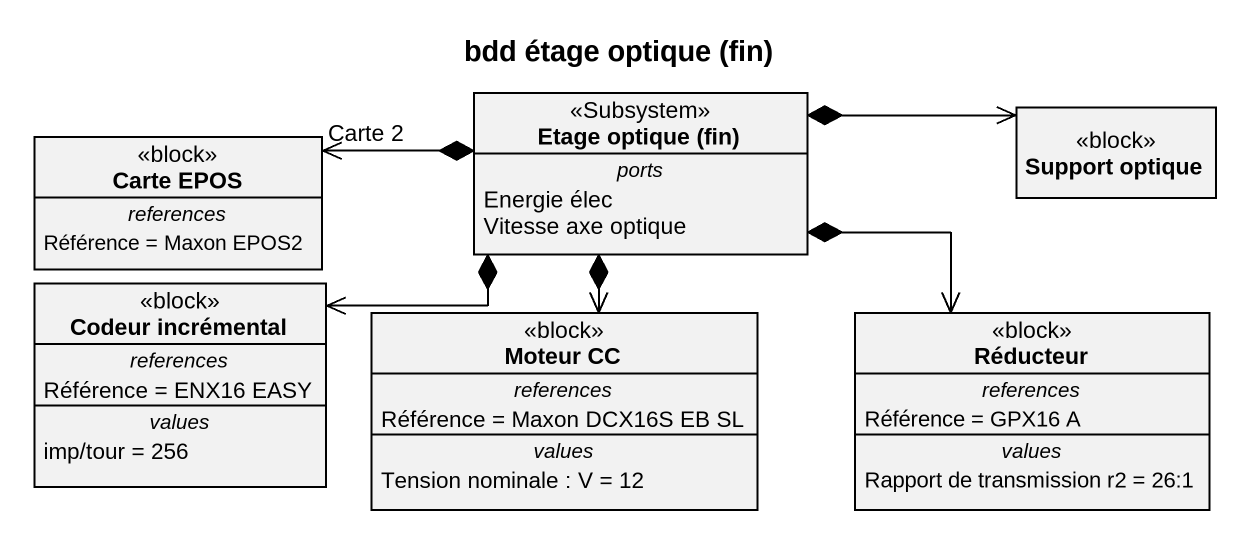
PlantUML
@startuml
title bdd étage optique (fin)
hide circle
hide empty members
class "Carte EPOS" as Carte_EPOS <<block>> {
  -- references --
  Référence = Maxon EPOS2
}
class "Etage optique (fin)" as Etage_optique_fin <<Subsystem>> {
  -- ports --
  Energie élec
  Vitesse axe optique
}
class "Support optique" as Support_optique <<block>>
class "Codeur incrémental" as Codeur_incrémental <<block>> {
  -- references --
  Référence = ENX16 EASY
  -- values --
  imp/tour = 256
}
class "Moteur CC" as Moteur_CC <<block>> {
  -- references --
  Référence = Maxon DCX16S EB SL
  -- values --
  Tension nominale : V = 12
}
class Réducteur <<block>> {
  -- references --
  Référence = GPX16 A
  -- values --
  Rapport de transmission r2 = 26:1
}
Etage_optique_fin *-left-> "Carte 2" Carte_EPOS
Etage_optique_fin *-right-> Support_optique
Etage_optique_fin *-left-> Codeur_incrémental
Etage_optique_fin *--> Moteur_CC
Etage_optique_fin *--> Réducteur
@enduml
